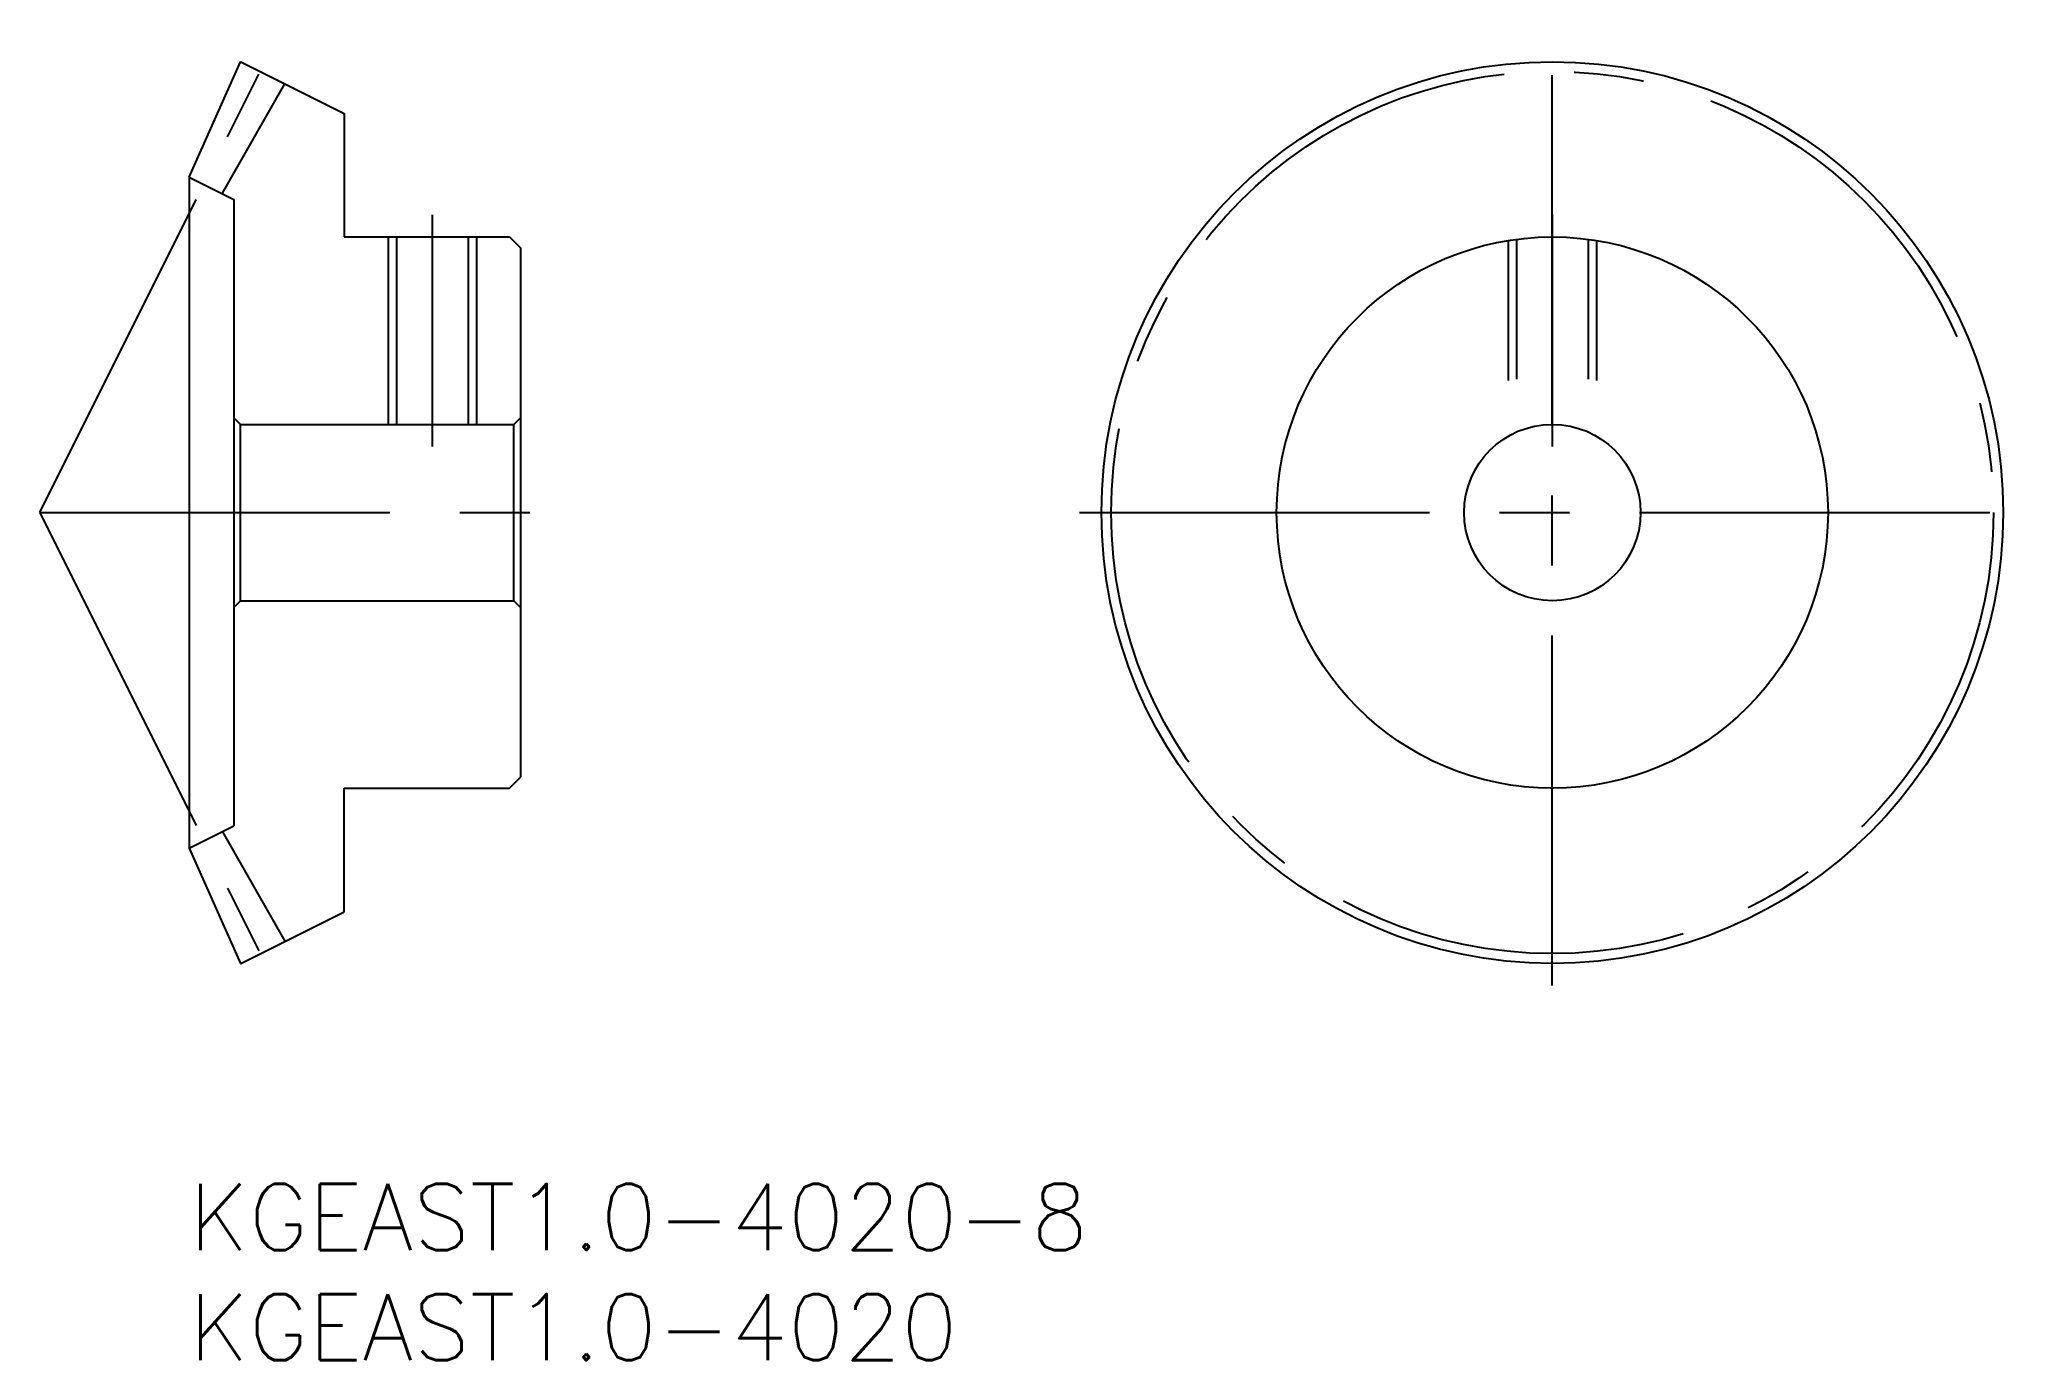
# Model space of a CAD drawing. Extents: x -6.8 to 83.3, y -8 to 51.9.
import ezdxf

# ---------------------------------------------------------------- set-up
doc = ezdxf.new("R2010")
doc.units = 0
doc.header["$LTSCALE"] = 0.5
doc.linetypes.add('CENTER', pattern=[50.8, 31.75, -6.35, 6.35, -6.35])
doc.linetypes.add('DASHED', pattern=[19.05, 12.7, -6.35])
for name, color, linetype in [('MSM_CENTER', 1, 'CENTER'), ('MSM_CONTINUOUS', 7, 'CONTINUOUS'), ('MSM_DASHED', 4, 'DASHED'), ('MSM_NARROW', 5, 'CONTINUOUS'), ('MSM_PART_NUMBER', 7, 'CONTINUOUS')]:
    doc.layers.add(name, color=color, linetype=linetype)
doc.styles.get("Standard").update_dxf_attribs({"font": 'txt.shx', "height": 1, "bigfont": 'bigfont.shx'})

# ---------------------------------------------------------------- blocks, each defined once
blk = doc.blocks.new('*U24')
at = {"layer": 'MSM_PART_NUMBER'}
blk.add_text('KGEAST1.0-4020-8', height=3, dxfattribs=at).set_placement((0, -3))
blk = doc.blocks.new('*U25')
at = {"layer": 'MSM_PART_NUMBER'}
blk.add_text('KGEAST1.0-4020', height=3, dxfattribs=at).set_placement((0, -8))

msp = doc.modelspace()

# ---------------------------------------------------------------- linework, layer by layer
at = {"layer": 'MSM_CENTER'}
for p, q in [((-6.78, 30.445), (3.668, 51.341)), ((61.806, 9), (61.806, 51.89)), ((11.02, 43.945), (11.02, 33.445)), ((61.806, 43.945), (61.806, 33.445)), ((-6.78, 30.445), (16.02, 30.445)), ((-6.78, 30.445), (3.668, 9.549)), ((40.361, 30.445), (83.251, 30.445))]:
    msp.add_line(p, q, dxfattribs=at)
msp.add_circle((61.806, 30.445), 20.001, dxfattribs=at)
at = {"layer": 'MSM_CONTINUOUS'}
for p, q in [((0, 45.659), (2.329, 50.89)), ((2.329, 50.89), (2.334, 50.89)), ((2.334, 50.89), (7.02, 48.545)), ((1.504, 44.93), (4.338, 49.886)), ((7.02, 48.545), (7.02, 42.945)), ((0, 45.659), (2.02, 44.649)), ((0, 45.659), (0, 15.231)), ((2.02, 44.649), (2.02, 16.241)), ((7.02, 42.945), (14.52, 42.945)), ((9.399, 42.945), (9.399, 34.445)), ((12.641, 42.945), (12.641, 34.445)), ((14.52, 42.945), (15.02, 42.445)), ((15.02, 42.445), (15.02, 18.445)), ((2.32, 34.445), (2.02, 34.745)), ((2.32, 26.445), (2.32, 34.445)), ((2.32, 34.445), (14.72, 34.445)), ((14.72, 34.445), (15.02, 34.745)), ((14.72, 26.445), (14.72, 34.445)), ((2.32, 26.445), (2.02, 26.145)), ((2.32, 26.445), (14.72, 26.445)), ((14.72, 26.445), (15.02, 26.145)), ((14.52, 17.945), (15.02, 18.445)), ((7.02, 12.345), (7.02, 17.945)), ((7.02, 17.945), (14.52, 17.945)), ((0, 15.231), (2.02, 16.241)), ((1.504, 15.96), (4.338, 11.004)), ((0, 15.231), (2.329, 10)), ((2.334, 10), (7.02, 12.345)), ((2.329, 10), (2.334, 10))]:
    msp.add_line(p, q, dxfattribs=at)
for radius in [20.445, 12.5, 4]:
    msp.add_circle((61.806, 30.445), radius, dxfattribs=at)
at = {"layer": 'MSM_DASHED'}
for p, q in [((59.806, 42.784), (59.806, 33.909)), ((60.185, 42.839), (60.185, 34.102)), ((63.427, 42.839), (63.427, 34.102)), ((63.806, 42.784), (63.806, 33.909))]:
    msp.add_line(p, q, dxfattribs=at)
at = {"layer": 'MSM_NARROW'}
for p, q in [((9.02, 42.945), (9.02, 34.445)), ((13.02, 42.945), (13.02, 34.445))]:
    msp.add_line(p, q, dxfattribs=at)

# ---------------------------------------------------------------- block references
at = {"layer": 'MSM_CONTINUOUS'}
for name in ['*U24', '*U25']:
    msp.add_blockref(name, (0, 0), dxfattribs=at)

doc.saveas('drawing.dxf')
